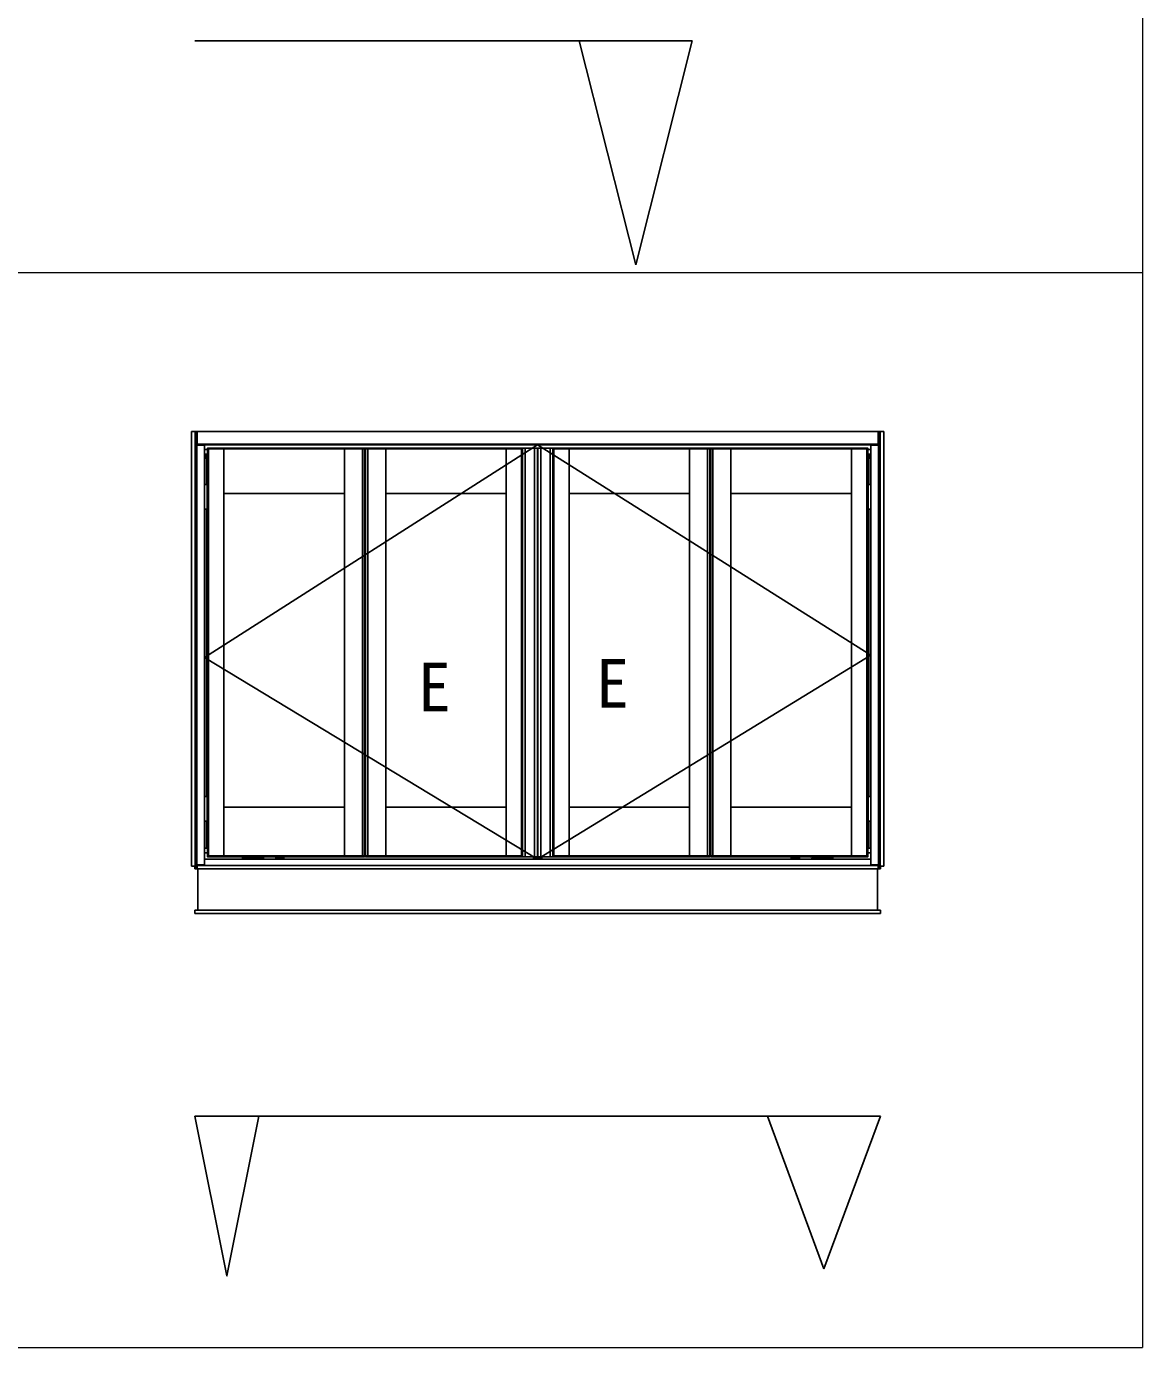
# Model space of a CAD drawing. Units: millimetres, scale not verified. Extents: x -10500 to 10500, y -15656 to 15563.
# Drawn here: x 342 to 3041, y -11798 to -8603 of the extents above; entities that cross this region are included whole.
import ezdxf
from ezdxf.enums import TextEntityAlignment as Align

# ---------------------------------------------------------------- set-up
doc = ezdxf.new("R2010")
doc.units = ezdxf.units.MM
doc.header["$LTSCALE"] = 80
doc.layers.add('0-1_TABLE1', color=7, linetype='Continuous', lineweight=18)
doc.layers.add('0-3_YKK_A1', color=4, linetype='Continuous')
doc.layers.add('0-4_YKK_D', color=6, linetype='Continuous')
doc.styles.add('ＭＳ ゴシック', font='')
doc.styles.get('ＭＳ ゴシック').set_extended_font_data('MS Gothic')

msp = doc.modelspace()

# ---------------------------------------------------------------- linework, layer by layer
at = {"layer": '0-1_TABLE1'}
for p, q in [((3040.95, -1437.98), (3040.95, -11797.98)), ((-8900, -9197.98), (3040.95, -9197.98)), ((-8900, -11797.98), (3040.95, -11797.98))]:
    msp.add_line(p, q, dxfattribs=at)
at = {"layer": '0-3_YKK_A1'}
for p, q in [((753.95, -9582.98), (740.95, -9582.98)), ((740.95, -9582.98), (740.95, -10633.98)), ((749.75, -9582.98), (749.75, -10633.98)), ((753.95, -9582.98), (753.95, -10639.98)), ((754.45, -9582.98), (2401.45, -9582.98)), ((754.45, -9615.98), (754.45, -9582.98)), ((2401.45, -9615.98), (2401.45, -9582.98)), ((2401.95, -9582.98), (2401.95, -10639.98)), ((2401.95, -9582.98), (2414.95, -9582.98)), ((2406.15, -9582.98), (2406.15, -10633.98)), ((2414.95, -9582.98), (2414.95, -10633.98)), ((771.95, -9615.98), (753.95, -9615.98)), ((754.45, -9612.98), (2401.45, -9612.98)), ((754.45, -9614.98), (2401.45, -9614.98)), ((768.35, -9615.98), (768.35, -9614.98)), ((769.45, -9615.98), (769.45, -9614.98)), ((771.95, -9615.98), (771.95, -10630.98)), ((2383.95, -9615.98), (2383.95, -10630.98)), ((2383.95, -9615.98), (2401.95, -9615.98)), ((2386.45, -9615.98), (2386.45, -9614.98)), ((2387.55, -9615.98), (2387.55, -9614.98)), ((771.95, -9626.48), (779.45, -9626.48)), ((771.95, -9626.78), (772.45, -9626.78)), ((772.45, -9626.78), (772.45, -10630.98)), ((772.45, -9637.48), (779.45, -9637.48)), ((772.45, -9639.98), (779.45, -9639.98)), ((772.45, -9643.98), (779.45, -9643.98)), ((772.45, -9647.48), (779.45, -9647.48)), ((776.95, -9647.78), (776.95, -9710.48)), ((779.45, -9647.78), (776.95, -9647.78)), ((779.45, -9624.98), (779.45, -10608.98)), ((779.45, -9624.98), (818.95, -9624.98)), ((779.45, -9647.78), (779.45, -10589.98)), ((781.95, -9624.98), (781.95, -10608.98)), ((782.25, -9624.98), (782.25, -9622.98)), ((800.45, -9622.98), (800.45, -9624.98)), ((1128.95, -9622.98), (800.45, -9622.98)), ((1128.95, -9624.98), (800.45, -9624.98)), ((818.95, -9624.98), (818.95, -10608.98)), ((1110.45, -9624.98), (1110.45, -10608.98)), ((1110.45, -9624.98), (1153.95, -9624.98)), ((1128.95, -9622.98), (1128.95, -9624.98)), ((1128.95, -9624.98), (1128.95, -9623.48)), ((1128.95, -9624.98), (1159.95, -9624.98)), ((1159.45, -9622.98), (1129.45, -9622.99)), ((1153.95, -9624.98), (1153.95, -10608.98)), ((1153.95, -9624.98), (1161.95, -9624.98)), ((1153.95, -9624.98), (1153.95, -10608.98)), ((1158.95, -9624.98), (1158.95, -10608.98)), ((1166.95, -9624.98), (1158.95, -9624.98)), ((1159.95, -9624.98), (1159.95, -9623.47)), ((1159.95, -9624.98), (1159.95, -10608.98)), ((1160.95, -9624.98), (1160.95, -9623.47)), ((1160.95, -9624.98), (1160.95, -10608.98)), ((1191.95, -9624.98), (1160.95, -9624.98)), ((1161.45, -9622.98), (1191.45, -9622.99)), ((1161.95, -9624.98), (1161.95, -10608.98)), ((1166.95, -9624.98), (1166.95, -10608.98)), ((1210.45, -9624.98), (1166.95, -9624.98)), ((1166.95, -9624.98), (1166.95, -10608.98)), ((1191.95, -9622.98), (1191.95, -9624.98)), ((1191.95, -9622.98), (1520.45, -9622.98)), ((1191.95, -9624.98), (1191.95, -9623.48)), ((1191.95, -9624.98), (1520.45, -9624.98)), ((1210.45, -9624.98), (1210.45, -10608.98)), ((1501.95, -9624.98), (1541.45, -9624.98)), ((1501.95, -9624.98), (1501.95, -10608.98)), ((1520.45, -9622.98), (1520.45, -9624.98)), ((1538.65, -9624.98), (1538.65, -9622.98)), ((1538.95, -9624.98), (1538.95, -10608.98)), ((1539.95, -9622.98), (1547.95, -9622.98)), ((1541.45, -9624.98), (1541.45, -10608.98)), ((1570.45, -9622.98), (1547.95, -9622.98)), ((1547.95, -9622.98), (1547.95, -10610.98)), ((1547.95, -9622.98), (1547.95, -10610.98)), ((1570.45, -9622.98), (1570.45, -10610.98)), ((1570.45, -9622.98), (1570.45, -10610.98)), ((1578.45, -9622.98), (1570.45, -9622.98)), ((1577.45, -9622.98), (1577.45, -10610.98)), ((1577.45, -9622.98), (1585.45, -9622.98)), ((1577.45, -9622.98), (1577.45, -10610.98)), ((1578.45, -9622.98), (1578.45, -10610.98)), ((1578.45, -9622.98), (1578.45, -10610.98)), ((1585.45, -9622.98), (1607.95, -9622.98)), ((1585.45, -9622.98), (1585.45, -10610.98)), ((1585.45, -9622.98), (1585.45, -10610.98)), ((1607.95, -9622.98), (1607.95, -10610.98)), ((1607.95, -9622.98), (1607.95, -10610.98)), ((1615.95, -9622.98), (1607.95, -9622.98)), ((1653.95, -9624.98), (1614.45, -9624.98)), ((1614.45, -9624.98), (1614.45, -10608.98)), ((1616.95, -9624.98), (1616.95, -10608.98)), ((1617.25, -9624.98), (1617.25, -9622.98)), ((1635.45, -9622.98), (1635.45, -9624.98)), ((1963.95, -9622.98), (1635.45, -9622.98)), ((1963.95, -9624.98), (1635.45, -9624.98)), ((1653.95, -9624.98), (1653.95, -10608.98)), ((1945.45, -9624.98), (1945.45, -10608.98)), ((1945.45, -9624.98), (1988.95, -9624.98)), ((1963.95, -9622.98), (1963.95, -9624.98)), ((1963.95, -9624.98), (1963.95, -9623.48)), ((1963.95, -9624.98), (1994.95, -9624.98)), ((1994.45, -9622.98), (1964.45, -9622.99)), ((1988.95, -9624.98), (1988.95, -10608.98)), ((1988.95, -9624.98), (1996.95, -9624.98)), ((1988.95, -9624.98), (1988.95, -10608.98)), ((1993.95, -9624.98), (1993.95, -10608.98)), ((2001.95, -9624.98), (1993.95, -9624.98)), ((1994.95, -9624.98), (1994.95, -9623.47)), ((1994.95, -9624.98), (1994.95, -10608.98)), ((1995.95, -9624.98), (1995.95, -9623.47)), ((2026.95, -9624.98), (1995.95, -9624.98)), ((1995.95, -9624.98), (1995.95, -10608.98)), ((1996.45, -9622.98), (2026.45, -9622.99)), ((1996.95, -9624.98), (1996.95, -10608.98)), ((2001.95, -9624.98), (2001.95, -10608.98)), ((2045.45, -9624.98), (2001.95, -9624.98)), ((2001.95, -9624.98), (2001.95, -10608.98)), ((2026.95, -9622.98), (2026.95, -9624.98)), ((2026.95, -9622.98), (2355.45, -9622.98)), ((2026.95, -9624.98), (2026.95, -9623.48)), ((2026.95, -9624.98), (2355.45, -9624.98)), ((2045.45, -9624.98), (2045.45, -10608.98)), ((2336.95, -9624.98), (2336.95, -10608.98)), ((2376.45, -9624.98), (2336.95, -9624.98)), ((2355.45, -9622.98), (2355.45, -9624.98)), ((2373.65, -9624.98), (2373.65, -9622.98)), ((2373.95, -9624.98), (2373.95, -10608.98)), ((2376.45, -9624.98), (2376.45, -10608.98)), ((2376.45, -9626.48), (2383.95, -9626.48)), ((2376.45, -9637.48), (2383.45, -9637.48)), ((2376.45, -9639.98), (2383.45, -9639.98)), ((2376.45, -9643.98), (2383.45, -9643.98)), ((2376.45, -9647.48), (2383.45, -9647.48)), ((2376.45, -9647.78), (2376.45, -10589.98)), ((2376.45, -9647.78), (2378.95, -9647.78)), ((2378.95, -9647.78), (2378.95, -9710.48)), ((2383.45, -9626.78), (2383.45, -10630.98)), ((2383.95, -9626.78), (2383.45, -9626.78)), ((778.45, -9669.48), (779.45, -9669.48)), ((2377.45, -9669.48), (2376.45, -9669.48)), ((772.45, -9710.48), (779.45, -9710.48)), ((778.45, -9709.48), (779.45, -9709.48)), ((779.45, -9709.48), (778.45, -9709.48)), ((779.45, -9710.48), (778.45, -9710.48)), ((2377.45, -9709.48), (2376.45, -9709.48)), ((2376.45, -9709.48), (2377.45, -9709.48)), ((2376.45, -9710.48), (2377.45, -9710.48)), ((2383.45, -9710.48), (2376.45, -9710.48)), ((1110.45, -9732.98), (818.95, -9732.98)), ((1210.45, -9732.98), (1501.95, -9732.98)), ((1945.45, -9732.98), (1653.95, -9732.98)), ((2045.45, -9732.98), (2336.95, -9732.98)), ((779.45, -9770.48), (772.45, -9770.48)), ((776.95, -9770.48), (776.95, -10464.98)), ((779.45, -9771.48), (778.45, -9771.48)), ((778.45, -9771.48), (779.45, -9771.48)), ((2376.45, -9770.48), (2383.45, -9770.48)), ((2376.45, -9771.48), (2377.45, -9771.48)), ((2377.45, -9771.48), (2376.45, -9771.48)), ((2378.95, -9770.48), (2378.95, -10464.98)), ((779.45, -9811.48), (778.45, -9811.48)), ((778.45, -9813.98), (779.45, -9813.98)), ((2376.45, -9811.48), (2377.45, -9811.48)), ((2377.45, -9813.98), (2376.45, -9813.98)), ((778.45, -10423.98), (779.45, -10423.98)), ((2377.45, -10423.98), (2376.45, -10423.98)), ((772.45, -10464.98), (779.45, -10464.98)), ((778.45, -10463.98), (779.45, -10463.98)), ((779.45, -10463.98), (778.45, -10463.98)), ((779.45, -10464.98), (778.45, -10464.98)), ((2377.45, -10463.98), (2376.45, -10463.98)), ((2376.45, -10463.98), (2377.45, -10463.98)), ((2376.45, -10464.98), (2377.45, -10464.98)), ((2383.45, -10464.98), (2376.45, -10464.98)), ((818.95, -10490.98), (1110.45, -10490.98)), ((1501.95, -10490.98), (1210.45, -10490.98)), ((1653.95, -10490.98), (1945.45, -10490.98)), ((2336.95, -10490.98), (2045.45, -10490.98)), ((779.45, -10524.98), (772.45, -10524.98)), ((776.95, -10524.98), (776.95, -10589.98)), ((779.45, -10525.98), (778.45, -10525.98)), ((778.45, -10525.98), (779.45, -10525.98)), ((2376.45, -10524.98), (2383.45, -10524.98)), ((2376.45, -10525.98), (2377.45, -10525.98)), ((2377.45, -10525.98), (2376.45, -10525.98)), ((2378.95, -10524.98), (2378.95, -10589.98)), ((779.45, -10565.98), (778.45, -10565.98)), ((778.45, -10568.48), (779.45, -10568.48)), ((2376.45, -10565.98), (2377.45, -10565.98)), ((2377.45, -10568.48), (2376.45, -10568.48)), ((779.45, -10589.98), (772.45, -10589.98)), ((772.45, -10589.98), (779.45, -10589.98)), ((772.45, -10601.98), (779.45, -10601.98)), ((2376.45, -10589.98), (2383.45, -10589.98)), ((2376.45, -10589.98), (2383.45, -10589.98)), ((2376.45, -10601.98), (2383.45, -10601.98)), ((740.95, -10633.98), (752.85, -10633.98)), ((748.95, -10633.98), (748.95, -10639.98)), ((752.85, -10633.98), (752.85, -10639.98)), ((772.45, -10630.98), (753.95, -10630.98)), ((754.45, -10639.98), (754.45, -10630.98)), ((754.45, -10631.94), (2401.45, -10631.94)), ((772.45, -10616.74), (2383.45, -10616.74)), ((779.45, -10608.98), (818.95, -10608.98)), ((782.25, -10608.98), (782.25, -10610.98)), ((800.45, -10608.98), (1128.95, -10608.98)), ((800.45, -10610.98), (800.45, -10608.98)), ((800.45, -10610.98), (1128.95, -10610.98)), ((864.15, -10610.98), (864.15, -10615.18)), ((912.15, -10615.18), (864.15, -10615.18)), ((873.8, -10611.03), (873.8, -10612.23)), ((874.5, -10612.23), (873.8, -10612.23)), ((874.5, -10611.03), (874.5, -10612.23)), ((893.8, -10611.03), (893.8, -10612.23)), ((894.5, -10612.23), (893.8, -10612.23)), ((894.5, -10611.03), (894.5, -10612.23)), ((912.15, -10610.98), (912.15, -10615.18)), ((914.11, -10610.98), (914.3, -10611.33)), ((914.15, -10610.98), (914.15, -10615.18)), ((914.15, -10613.78), (914.15, -10610.98)), ((916.11, -10612.23), (914.3, -10611.33)), ((944.45, -10612.87), (964.45, -10612.87)), ((944.46, -10611.39), (964.44, -10611.39)), ((964.45, -10611.68), (964.45, -10615.68)), ((1110.45, -10608.98), (1153.95, -10608.98)), ((1128.95, -10608.98), (1159.95, -10608.98)), ((1128.95, -10608.98), (1128.95, -10610.49)), ((1128.95, -10610.98), (1128.95, -10608.98)), ((1159.45, -10610.98), (1129.45, -10610.98)), ((1153.95, -10608.98), (1161.95, -10608.98)), ((1166.95, -10608.98), (1158.95, -10608.98)), ((1159.95, -10608.98), (1159.95, -10610.49)), ((1191.95, -10608.98), (1160.95, -10608.98)), ((1160.95, -10608.98), (1160.95, -10610.49)), ((1161.45, -10610.98), (1191.45, -10610.98)), ((1210.45, -10608.98), (1166.95, -10608.98)), ((1191.95, -10608.98), (1191.95, -10610.49)), ((1520.45, -10608.98), (1191.95, -10608.98)), ((1191.95, -10610.98), (1191.95, -10608.98)), ((1520.45, -10610.98), (1191.95, -10610.98)), ((1501.95, -10608.98), (1541.45, -10608.98)), ((1520.45, -10610.98), (1520.45, -10608.98)), ((1538.65, -10608.98), (1538.65, -10610.98)), ((1539.95, -10610.98), (1547.95, -10610.98)), ((1570.45, -10610.98), (1547.95, -10610.98)), ((1567.95, -10612.87), (1587.95, -10612.87)), ((1567.96, -10611.39), (1587.94, -10611.39)), ((1578.45, -10610.98), (1570.45, -10610.98)), ((1577.45, -10610.98), (1585.45, -10610.98)), ((1585.45, -10610.98), (1607.95, -10610.98)), ((1587.95, -10611.68), (1587.95, -10615.68)), ((1615.95, -10610.98), (1607.95, -10610.98)), ((1653.95, -10608.98), (1614.45, -10608.98)), ((1617.25, -10608.98), (1617.25, -10610.98)), ((1635.45, -10608.98), (1963.95, -10608.98)), ((1635.45, -10610.98), (1635.45, -10608.98)), ((1635.45, -10610.98), (1963.95, -10610.98)), ((1945.45, -10608.98), (1988.95, -10608.98)), ((1963.95, -10608.98), (1994.95, -10608.98)), ((1963.95, -10608.98), (1963.95, -10610.49)), ((1963.95, -10610.98), (1963.95, -10608.98)), ((1994.45, -10610.98), (1964.45, -10610.98)), ((1988.95, -10608.98), (1996.95, -10608.98)), ((2001.95, -10608.98), (1993.95, -10608.98)), ((1994.95, -10608.98), (1994.95, -10610.49)), ((2026.95, -10608.98), (1995.95, -10608.98)), ((1995.95, -10608.98), (1995.95, -10610.49)), ((1996.45, -10610.98), (2026.45, -10610.98)), ((2045.45, -10608.98), (2001.95, -10608.98)), ((2026.95, -10608.98), (2026.95, -10610.49)), ((2355.45, -10608.98), (2026.95, -10608.98)), ((2026.95, -10610.98), (2026.95, -10608.98)), ((2355.45, -10610.98), (2026.95, -10610.98)), ((2191.45, -10612.87), (2211.45, -10612.87)), ((2191.46, -10611.39), (2211.44, -10611.39)), ((2211.45, -10611.68), (2211.45, -10615.68)), ((2239.78, -10612.23), (2241.6, -10611.33)), ((2241.78, -10610.98), (2241.6, -10611.33)), ((2241.75, -10610.98), (2241.75, -10615.18)), ((2241.75, -10613.78), (2241.75, -10610.98)), ((2243.75, -10610.98), (2243.75, -10615.18)), ((2243.75, -10615.18), (2291.75, -10615.18)), ((2261.4, -10611.03), (2261.4, -10612.23)), ((2262.1, -10612.23), (2261.4, -10612.23)), ((2262.1, -10611.03), (2262.1, -10612.23)), ((2281.4, -10611.03), (2281.4, -10612.23)), ((2282.1, -10612.23), (2281.4, -10612.23)), ((2282.1, -10611.03), (2282.1, -10612.23)), ((2291.75, -10610.98), (2291.75, -10615.18)), ((2376.45, -10608.98), (2336.95, -10608.98)), ((2355.45, -10610.98), (2355.45, -10608.98)), ((2373.65, -10608.98), (2373.65, -10610.98)), ((2383.45, -10630.98), (2401.95, -10630.98)), ((2401.45, -10639.98), (2401.45, -10630.98)), ((2403.05, -10633.98), (2403.05, -10639.98)), ((2414.95, -10633.98), (2403.05, -10633.98)), ((2406.95, -10633.98), (2406.95, -10639.98)), ((753.95, -10639.98), (748.95, -10639.98)), ((754.45, -10639.98), (2401.45, -10639.98)), ((2399.45, -10639.98), (756.45, -10639.98)), ((756.45, -10639.98), (756.45, -10739.98)), ((2399.45, -10639.98), (2399.45, -10739.98)), ((2401.95, -10639.98), (2406.95, -10639.98)), ((2406.95, -10739.98), (748.95, -10739.98)), ((748.95, -10747.98), (748.95, -10739.98)), ((2406.95, -10747.98), (748.95, -10747.98)), ((2399.45, -10739.98), (756.45, -10739.98)), ((2406.95, -10747.98), (2406.95, -10739.98))]:
    msp.add_line(p, q, dxfattribs=at)
for points in [[(754.45, -9582.98), (753.95, -9582.98), (753.95, -9615.98), (754.45, -9615.98)], [(2401.95, -9582.98), (2401.45, -9582.98), (2401.45, -9615.98), (2401.95, -9615.98)], [(1577.95, -9614.98), (2383.95, -10123.48), (1577.95, -10616.74), (772.45, -10128.88)], [(753.95, -10639.98), (754.45, -10639.98), (754.45, -10630.98), (753.95, -10630.98)], [(2401.95, -10639.98), (2401.45, -10639.98), (2401.45, -10630.98), (2401.95, -10630.98)]]:
    msp.add_lwpolyline(points, close=True, dxfattribs=at)
for points in [[(800.45, -9624.98), (779.25, -9624.98), (779.25, -9623.48)], [(800.45, -9624.98), (800.45, -9622.98), (779.75, -9622.98)], [(1520.45, -9624.98), (1520.45, -9622.98), (1541.15, -9622.98)], [(1520.45, -9624.98), (1541.65, -9624.98), (1541.65, -9623.48)], [(1635.45, -9624.98), (1614.25, -9624.98), (1614.25, -9623.48)], [(1635.45, -9624.98), (1635.45, -9622.98), (1614.75, -9622.98)], [(2355.45, -9624.98), (2355.45, -9622.98), (2376.15, -9622.98)], [(2355.45, -9624.98), (2376.65, -9624.98), (2376.65, -9623.48)], [(778.45, -9669.48), (778.45, -9709.48), (778.45, -9771.48), (778.45, -9811.48)], [(2377.45, -9669.48), (2377.45, -9709.48), (2377.45, -9771.48), (2377.45, -9811.48)], [(779.45, -9770.48), (778.45, -9770.48), (779.45, -9770.48)], [(2376.45, -9770.48), (2377.45, -9770.48), (2376.45, -9770.48)], [(779.45, -9811.98), (778.45, -9811.98), (778.45, -9813.98)], [(2376.45, -9811.98), (2377.45, -9811.98), (2377.45, -9813.98)], [(778.45, -10423.98), (778.45, -10463.98), (778.45, -10525.98), (778.45, -10565.98)], [(2377.45, -10423.98), (2377.45, -10463.98), (2377.45, -10525.98), (2377.45, -10565.98)], [(779.45, -10524.98), (778.45, -10524.98), (779.45, -10524.98)], [(2376.45, -10524.98), (2377.45, -10524.98), (2376.45, -10524.98)], [(779.45, -10566.48), (778.45, -10566.48), (778.45, -10568.48)], [(2376.45, -10566.48), (2377.45, -10566.48), (2377.45, -10568.48)], [(800.45, -10608.98), (779.25, -10608.98), (779.25, -10610.48)], [(800.45, -10608.98), (800.45, -10610.98), (779.75, -10610.98)], [(912.15, -10610.98), (912.15, -10615.18), (914.15, -10615.18)], [(964.45, -10615.68), (944.45, -10615.68), (944.45, -10611.68)], [(1520.45, -10608.98), (1541.65, -10608.98), (1541.65, -10610.48)], [(1520.45, -10608.98), (1520.45, -10610.98), (1541.15, -10610.98)], [(1587.95, -10615.68), (1567.95, -10615.68), (1567.95, -10611.68)], [(1635.45, -10608.98), (1614.25, -10608.98), (1614.25, -10610.48)], [(1635.45, -10608.98), (1635.45, -10610.98), (1614.75, -10610.98)], [(2211.45, -10615.68), (2191.45, -10615.68), (2191.45, -10611.68)], [(2243.75, -10610.98), (2243.75, -10615.18), (2241.75, -10615.18)], [(2355.45, -10608.98), (2376.65, -10608.98), (2376.65, -10610.48)], [(2355.45, -10608.98), (2355.45, -10610.98), (2376.15, -10610.98)]]:
    msp.add_lwpolyline(points, dxfattribs=at)
for centre, radius, start, end in [((779.75, -9623.48), 0.5, 90, 180), ((1129.45, -9623.49), 0.5, 90.0054, 180.0054), ((1159.45, -9623.48), 0.5, 0.00541, 90.0054), ((1161.45, -9623.48), 0.5, 89.9946, 179.99459), ((1191.45, -9623.49), 0.5, 359.9946, 89.9946), ((1541.15, -9623.48), 0.5, 0, 90), ((1614.75, -9623.48), 0.5, 90, 180), ((1964.45, -9623.49), 0.5, 90.0054, 180.0054), ((1994.45, -9623.48), 0.5, 0.00541, 90.0054), ((1996.45, -9623.48), 0.5, 89.9946, 179.99459), ((2026.45, -9623.49), 0.5, 359.9946, 89.9946), ((2376.15, -9623.48), 0.5, 0, 90), ((779.45, -9668.48), 1, 90, 270), ((2376.45, -9668.48), 1, 270, 90), ((779.45, -10422.98), 1, 90, 270), ((2376.45, -10422.98), 1, 270, 90), ((779.75, -10610.48), 0.5, 180, 270), ((874.15, -10610.18), 3.75, 192.27968, 347.72032), ((873.3, -10611.03), 0.5, 0, 6.01972), ((875, -10611.03), 0.5, 173.98028, 180), ((894.15, -10610.18), 3.75, 192.27968, 347.72032), ((893.3, -10611.03), 0.5, 0, 6.01972), ((895, -10611.03), 0.5, 173.98028, 180), ((914.3, -10613.78), 0.154, 180, 297.28096), ((912.45, -10610.18), 4.2, 297.28096, 349.05338), ((949.45, -10611.68), 5, 171.92397, 180), ((959.45, -10611.68), 5, 0, 8.07603), ((1129.45, -10610.48), 0.5, 179.9946, 269.9946), ((1159.45, -10610.48), 0.5, 269.9946, 359.99459), ((1161.45, -10610.48), 0.5, 180.00541, 270.0054), ((1191.45, -10610.48), 0.5, 270.0054, 0.0054), ((1541.15, -10610.48), 0.5, 270, 0), ((1572.95, -10611.68), 5, 171.9522, 180), ((1582.95, -10611.68), 5, 0, 8.0478), ((1614.75, -10610.48), 0.5, 180, 270), ((1964.45, -10610.48), 0.5, 179.9946, 269.9946), ((1994.45, -10610.48), 0.5, 269.9946, 359.99459), ((1996.45, -10610.48), 0.5, 180.00541, 270.0054), ((2026.45, -10610.48), 0.5, 270.0054, 0.0054), ((2196.45, -10611.68), 5, 171.9522, 180), ((2206.45, -10611.68), 5, 0, 8.0478), ((2243.45, -10610.18), 4.2, 190.98052, 242.71904), ((2241.59, -10613.78), 0.154, 242.71904, 0), ((2261.75, -10610.18), 3.75, 192.31783, 347.68217), ((2260.9, -10611.03), 0.5, 0, 5.7387), ((2262.6, -10611.03), 0.5, 174.2613, 180), ((2281.75, -10610.18), 3.75, 192.31783, 347.68217), ((2280.9, -10611.03), 0.5, 0, 5.7387), ((2282.6, -10611.03), 0.5, 174.2613, 180), ((2376.15, -10610.48), 0.5, 270, 0)]:
    msp.add_arc(centre, radius, start, end, dxfattribs=at)
at = {"layer": '0-4_YKK_D'}
for p, q in [((748.95, -8638.31), (1951.95, -8638.31)), ((1678.71, -8638.31), (1815.33, -9179.81)), ((1951.95, -8638.31), (1815.33, -9179.81)), ((748.45, -10633.98), (748.45, -10634.86)), ((2407.45, -10633.98), (2407.45, -10634.86)), ((748.95, -11238.31), (2406.95, -11238.31)), ((2133.71, -11238.31), (2270.33, -11607.81)), ((2406.95, -11238.31), (2270.33, -11607.81))]:
    msp.add_line(p, q, dxfattribs=at)
msp.add_lwpolyline([(748.95, -11238.31), (826.45, -11624.56), (903.95, -11238.31)], dxfattribs=at)

# ---------------------------------------------------------------- texts
at = {"layer": '0-3_YKK_A1', "style": 'ＭＳ ゴシック'}
for p in [(1288.19, -10294.22), (1719.06, -10285.47)]:
    msp.add_text('E', height=117.3, dxfattribs=at).set_placement(p, align=Align.BOTTOM_LEFT)

doc.saveas('drawing.dxf')
